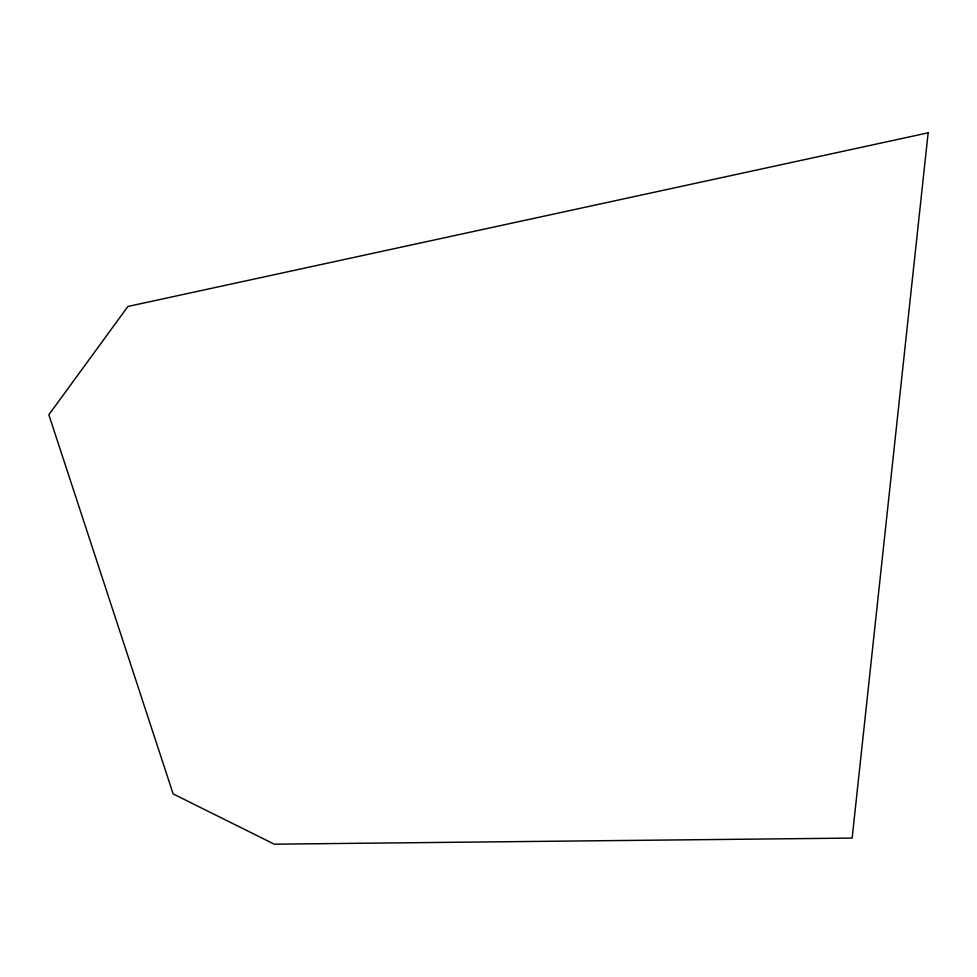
<?xml version="1.0" encoding="UTF-8"?>
<svg xmlns="http://www.w3.org/2000/svg" width="977" height="977" viewBox="0 0 977 977"><rect width="100%" height="100%" fill="white"/><g stroke="black" fill="none" stroke-linecap="round" stroke-linejoin="round"><path stroke-width="1.47" d="M928.15 132.823L852.152 838.083L274.256 844.177L173.149 793.91L48.85 414.749L127.926 306.46L928.15 132.823"/></g></svg>
